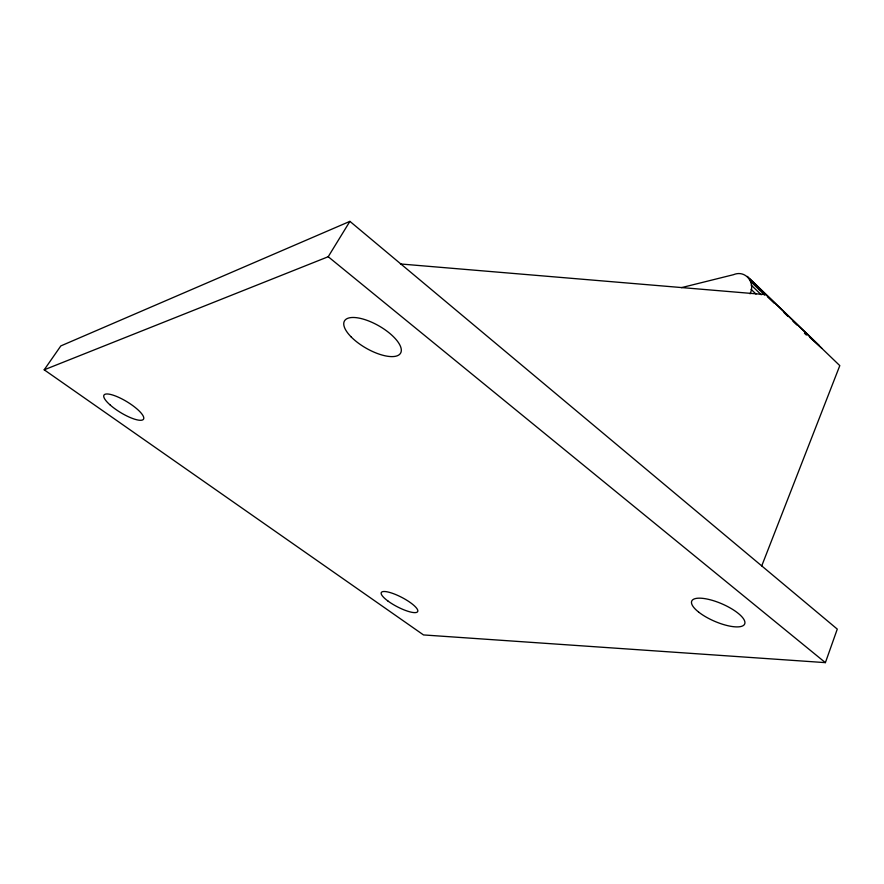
<?xml version="1.0" encoding="UTF-8"?>
<svg xmlns="http://www.w3.org/2000/svg" width="884" height="884" viewBox="0 0 884 884"><rect width="100%" height="100%" fill="white"/><g stroke="black" fill="none" stroke-linecap="round" stroke-linejoin="round"><path stroke-width="1.33" d="M750.052 293.831C755.665 282.736 745.621 269.554 733.477 274.692L681.431 287.643M825.391 662.635L837.281 629.11L349.909 221.365L60.83 345.92L44.2 369.81L423.502 634.933L825.391 662.635L328.218 256.725L44.2 369.81M761.743 565.87L839.8 365.633L749.433 278.692M328.218 256.725L349.909 221.365M400.452 263.962L765.942 294.648M821.733 348.152L809.7 337.257M751.069 289.311L755.997 294.029M747.4 276.405L819.479 345.666M749.632 279.565L751.599 281.466M758.494 288.085L760.461 289.974M767.356 296.593L774.251 303.212M784.097 312.671L788.031 316.45M792.959 321.179L796.893 324.969M750.748 281.653L764.649 295.002M804.396 333.157L806.385 335.069M751.301 285.223L761.268 294.781M387.877 600.976A20.52 5.194 27.6 0 0 417.591 611.717A20.52 5.194 27.6 0 0 393.004 593.507A20.52 5.194 27.6 0 0 387.877 600.976M110.312 405.126A23.128 6.265 31.3 0 0 143.352 419.392A23.128 6.265 31.3 0 0 117.66 396.894A23.128 6.265 31.3 0 0 110.312 405.126M698.57 612.026A28.841 9.459 23.4 0 0 743.731 625.231A28.841 9.459 23.4 0 0 712.294 600.346A28.841 9.459 23.4 0 0 698.57 612.026M351.036 336.793A32.343 12.851 29.8 0 0 399.844 354.13A32.343 12.851 29.8 0 0 366.705 320.229A32.343 12.851 29.8 0 0 351.036 336.793"/></g></svg>
